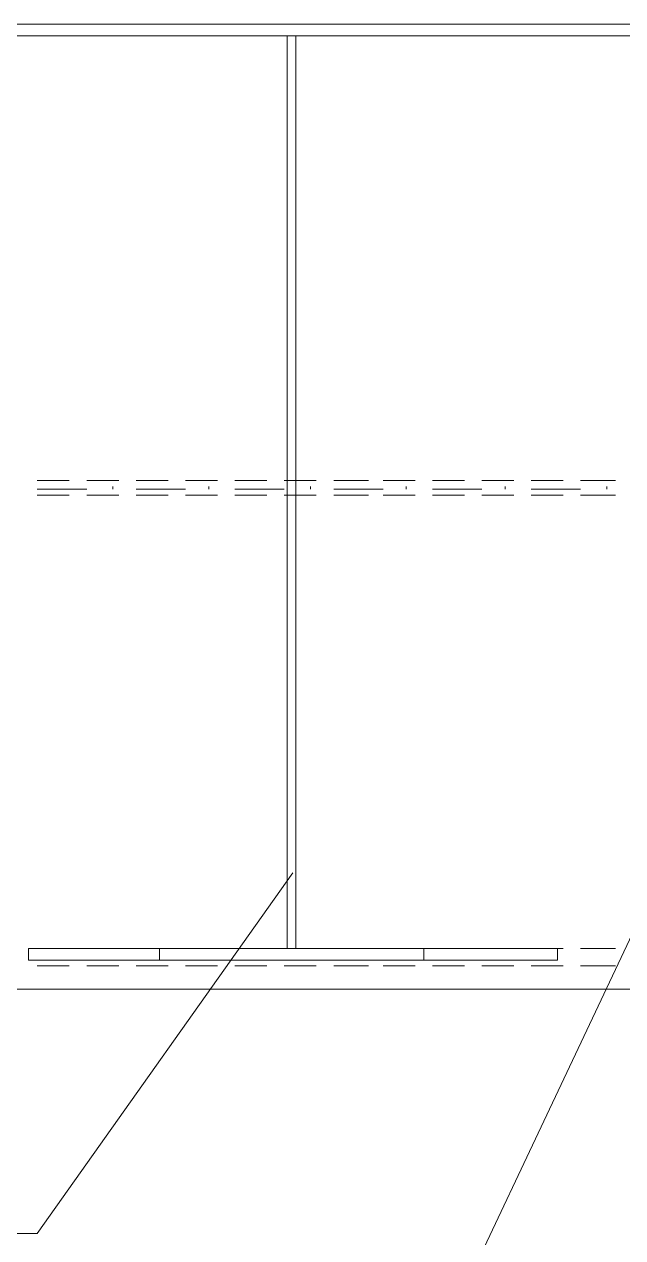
# Model space of a CAD drawing. Header units: millimetres. Extents: x 6 to 291, y 4 to 206.
# Drawn here: x 169.57 to 178.29, y 151.62 to 169.29 of the extents above; entities that cross this region are included whole.
import ezdxf

# ---------------------------------------------------------------- set-up
doc = ezdxf.new("R2010")
doc.units = ezdxf.units.MM
doc.layers.add('C00-00-00', color=7, linetype='Continuous')

msp = doc.modelspace()

# ---------------------------------------------------------------- linework, layer by layer
at = {"layer": 'C00-00-00', "lineweight": 5}
for points in [[(39.920335, 169.291003), (184.615669, 169.291003)], [(39.920335, 169.12167), (184.615669, 169.12167)], [(173.397329, 169.12167), (173.397329, 155.871336)], [(173.52434, 169.12167), (173.52434, 155.829002)], [(175.72566, 150.325668), (183.04934, 165.819671)], [(169.75666, 162.644671), (170.222329, 162.644671)], [(170.476335, 162.644671), (170.942004, 162.644671)], [(171.195994, 162.644671), (171.661663, 162.644671)], [(171.915669, 162.644671), (172.381339, 162.644671)], [(172.635328, 162.644671), (173.100997, 162.644671)], [(173.355003, 162.644671), (173.820672, 162.644671)], [(174.074662, 162.644671), (174.582674, 162.644671)], [(174.794337, 162.644671), (175.260006, 162.644671)], [(175.513996, 162.644671), (175.979665, 162.644671)], [(176.233671, 162.644671), (176.69934, 162.644671)], [(176.95333, 162.644671), (177.418999, 162.644671)], [(177.673005, 162.644671), (178.181001, 162.644671)], [(169.75666, 162.517668), (170.476335, 162.517668)], [(169.75666, 162.433004), (170.222329, 162.433004)], [(170.476335, 162.433004), (170.942004, 162.433004)], [(170.857336, 162.517668), (170.857336, 162.560002)], [(171.195994, 162.517668), (171.915669, 162.517668)], [(171.195994, 162.433004), (171.661663, 162.433004)], [(171.915669, 162.433004), (172.381339, 162.433004)], [(172.254328, 162.517668), (172.254328, 162.560002)], [(172.635328, 162.517668), (173.355003, 162.517668)], [(172.635328, 162.433004), (173.100997, 162.433004)], [(173.355003, 162.433004), (173.820672, 162.433004)], [(173.397329, 162.517668), (173.397329, 155.829002)], [(173.397329, 162.517668), (173.397329, 162.179002)], [(173.736004, 162.517668), (173.736004, 162.560002)], [(174.074662, 162.517668), (174.794337, 162.517668)], [(174.074662, 162.433004), (174.582674, 162.433004)], [(174.794337, 162.433004), (175.260006, 162.433004)], [(175.132996, 162.517668), (175.132996, 162.560002)], [(175.513996, 162.517668), (176.233671, 162.517668)], [(175.513996, 162.433004), (175.979665, 162.433004)], [(176.233671, 162.433004), (176.69934, 162.433004)], [(176.572329, 162.517668), (176.572329, 162.560002)], [(176.95333, 162.517668), (177.673005, 162.517668)], [(176.95333, 162.433004), (177.418999, 162.433004)], [(177.673005, 162.433004), (178.181001, 162.433004)], [(178.054006, 162.517668), (178.054006, 162.560002)], [(173.397329, 161.925004), (173.397329, 161.459335)], [(173.397329, 161.205337), (173.397329, 160.739668)], [(173.397329, 160.48567), (173.397329, 160.020001)], [(173.397329, 159.766003), (173.397329, 159.300338)], [(173.397329, 159.046336), (173.397329, 158.580671)], [(173.397329, 158.326669), (173.397329, 157.861004)], [(173.397329, 157.607002), (173.397329, 157.099002)], [(173.481998, 156.929669), (169.75666, 151.680337), (159.385006, 151.680337)], [(173.397329, 156.887335), (173.397329, 156.42167)], [(173.397329, 156.167668), (173.397329, 155.829002)], [(169.629665, 155.659669), (177.334331, 155.659669), (177.334331, 155.829002)], [(177.334331, 155.829002), (169.629665, 155.829002), (169.629665, 155.659669)], [(169.75666, 155.829002), (170.222329, 155.829002)], [(170.476335, 155.829002), (170.942004, 155.829002)], [(171.195994, 155.829002), (171.661663, 155.829002)], [(171.534669, 155.659669), (171.534669, 155.829002)], [(171.915669, 155.829002), (172.381339, 155.829002)], [(172.635328, 155.829002), (173.100997, 155.829002)], [(173.355003, 155.829002), (173.820672, 155.829002)], [(174.074662, 155.829002), (174.582674, 155.829002)], [(174.794337, 155.829002), (175.260006, 155.829002)], [(175.387001, 155.659669), (175.387001, 155.829002)], [(175.513996, 155.829002), (175.979665, 155.829002)], [(176.233671, 155.829002), (176.69934, 155.829002)], [(176.95333, 155.829002), (177.418999, 155.829002)], [(177.673005, 155.829002), (178.181001, 155.829002)], [(169.75666, 155.575004), (170.222329, 155.575004)], [(170.476335, 155.575004), (170.942004, 155.575004)], [(171.195994, 155.575004), (171.661663, 155.575004)], [(171.915669, 155.575004), (172.381339, 155.575004)], [(172.635328, 155.575004), (173.100997, 155.575004)], [(173.355003, 155.575004), (173.820672, 155.575004)], [(174.074662, 155.575004), (174.582674, 155.575004)], [(174.794337, 155.575004), (175.260006, 155.575004)], [(175.513996, 155.575004), (175.979665, 155.575004)], [(176.233671, 155.575004), (176.69934, 155.575004)], [(176.95333, 155.575004), (177.418999, 155.575004)], [(177.673005, 155.575004), (178.181001, 155.575004)], [(89.408003, 155.236338), (183.938337, 155.236338)]]:
    msp.add_lwpolyline(points, dxfattribs=at)

doc.saveas('drawing.dxf')
